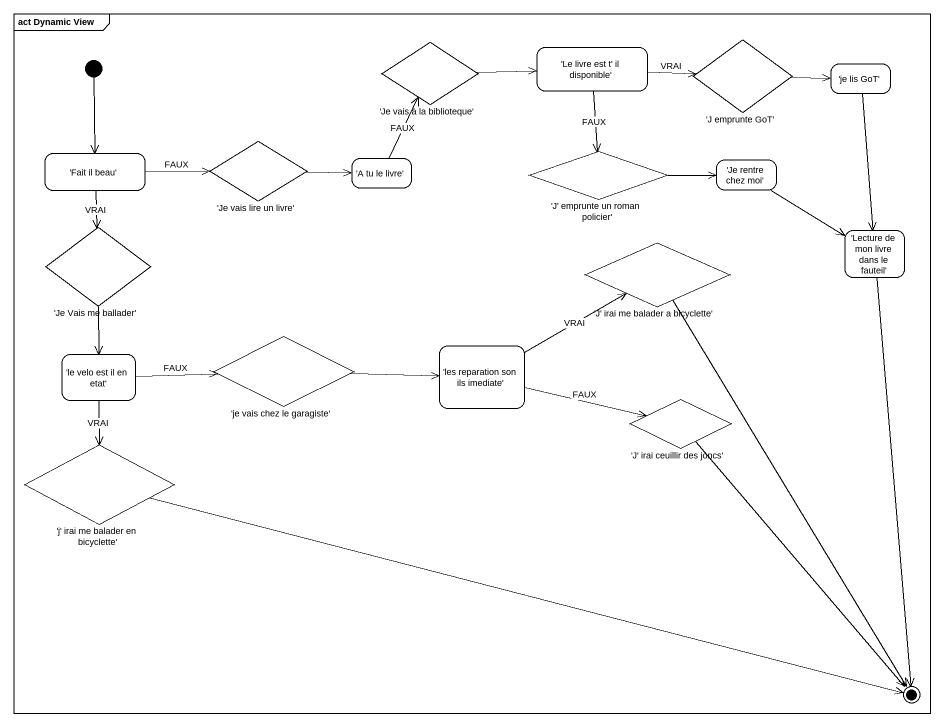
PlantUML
@startuml
mainframe act Dynamic View
hide empty description
state "'Je vais à la biblioteque'" as Je_vais_à_la_biblioteque <<choice>>
state "'Le livre est t' il disponible'" as Le_livre_est_t_il_disponible
state "'J emprunte GoT'" as J_emprunte_GoT <<choice>>
state "'je lis GoT'" as je_lis_GoT
state "'Fait il beau'" as Fait_il_beau
state "'Je vais lire un livre'" as Je_vais_lire_un_livre <<choice>>
state "'A tu le livre'" as A_tu_le_livre
state "'J' emprunte un roman policier'" as J_emprunte_un_roman_policier <<choice>>
state "'Je rentre chez moi'" as Je_rentre_chez_moi
state "'Je Vais me ballader'" as Je_Vais_me_ballader <<choice>>
state "'J' irai me balader a bicyclette'" as J_irai_me_balader_a <<choice>>
state "'Lecture de mon livre dans le fauteil'" as Lecture_de_mon_livre_dans
state "'le velo est il en etat'" as le_velo_est_il_en_etat
state "'je vais chez le garagiste'" as je_vais_chez_le_garagiste <<choice>>
state "'les reparation son ils imediate'" as les_reparation_son_ils
state "'J' irai ceuillir des joncs'" as J_irai_ceuillir_des_joncs <<choice>>
state "'j' irai me balader en bicyclette'" as j_irai_me_balader_en <<choice>>
[*] --> Fait_il_beau
Je_vais_à_la_biblioteque -right-> Le_livre_est_t_il_disponible
Le_livre_est_t_il_disponible -right-> J_emprunte_GoT : VRAI
Le_livre_est_t_il_disponible --> J_emprunte_un_roman_policier : FAUX
J_emprunte_GoT -right-> je_lis_GoT
je_lis_GoT --> Lecture_de_mon_livre_dans
Fait_il_beau -right-> Je_vais_lire_un_livre : FAUX
Fait_il_beau --> Je_Vais_me_ballader : VRAI
Je_vais_lire_un_livre -right-> A_tu_le_livre
A_tu_le_livre -up-> Je_vais_à_la_biblioteque : FAUX
J_emprunte_un_roman_policier -right-> Je_rentre_chez_moi
Je_rentre_chez_moi --> Lecture_de_mon_livre_dans
Je_Vais_me_ballader --> le_velo_est_il_en_etat
le_velo_est_il_en_etat -right-> je_vais_chez_le_garagiste : FAUX
le_velo_est_il_en_etat --> j_irai_me_balader_en : VRAI
je_vais_chez_le_garagiste -right-> les_reparation_son_ils
les_reparation_son_ils -right-> J_irai_me_balader_a : VRAI
les_reparation_son_ils -right-> J_irai_ceuillir_des_joncs : FAUX
J_irai_me_balader_a --> [*]
Lecture_de_mon_livre_dans --> [*]
J_irai_ceuillir_des_joncs --> [*]
j_irai_me_balader_en -right-> [*]
@enduml
